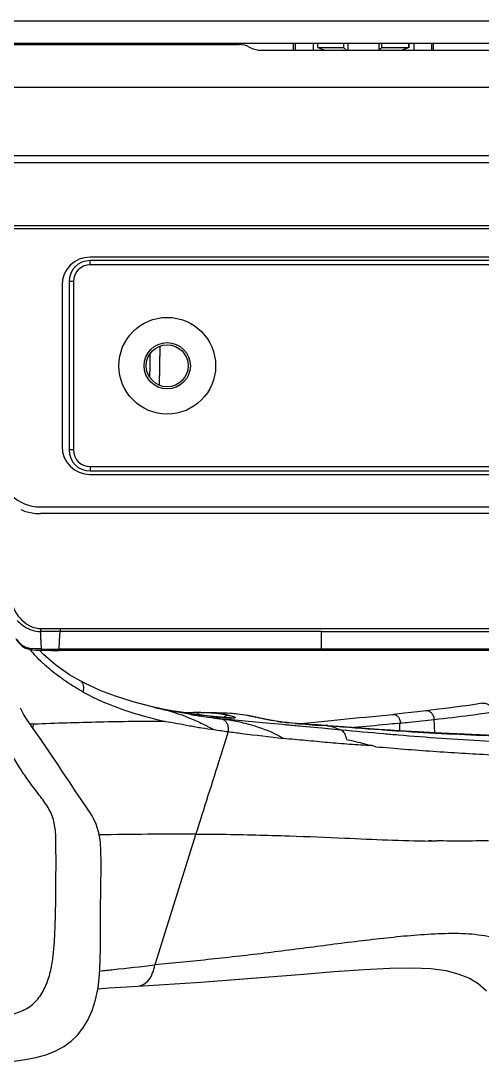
# Model space of a CAD drawing. Header units: millimetres. Extents: x -73584 to -37571, y -61249 to -50748.
# Drawn here: x -53474.7 to -53441.8, y -59255.4 to -59181.2 of the extents above; entities that cross this region are included whole.
import ezdxf

# ---------------------------------------------------------------- set-up
doc = ezdxf.new("R2010")
doc.units = ezdxf.units.MM
doc.header["$LTSCALE"] = 200
doc.layers.add('DIM', color=3, linetype='Continuous')
doc.layers.add('LAY0001_1', color=7, linetype='Continuous')

# ---------------------------------------------------------------- blocks, each defined once
blk = doc.blocks.new('12586')
at = {"color": 7, "linetype": 'Continuous'}
for p, q in [((-40121.546, -54854.821), (-39871.746, -54854.821)), ((-40121.546, -54856.421), (-39871.746, -54856.421)), ((-40121.233, -54856.521), (-40046.524, -54856.521)), ((-40042.652, -54856.921), (-40042.652, -54856.421)), ((-40042.525, -54856.421), (-40042.525, -54856.921)), ((-40041.232, -54856.421), (-40041.231, -54856.921)), ((-40040.897, -54856.729), (-40040.897, -54856.421)), ((-40039.075, -54856.421), (-40039.075, -54856.729)), ((-40038.75, -54856.921), (-40038.75, -54856.421)), ((-40036.552, -54856.421), (-40036.552, -54856.921)), ((-40036.34, -54856.729), (-40036.34, -54856.421)), ((-40034.454, -54856.421), (-40034.454, -54856.729)), ((-40034.406, -54856.729), (-40034.406, -54856.421)), ((-40034.072, -54856.421), (-40034.072, -54856.921)), ((-40032.778, -54856.921), (-40032.778, -54856.421)), ((-40032.652, -54856.921), (-40032.652, -54856.421)), ((-40045.808, -54856.69), (-40045.684, -54856.752)), ((-40044.968, -54856.921), (-40015.324, -54856.921)), ((-40040.897, -54856.729), (-40039.075, -54856.729)), ((-40040.897, -54856.729), (-40040.409, -54856.921)), ((-40038.861, -54856.921), (-40039.075, -54856.729)), ((-40036.34, -54856.729), (-40036.537, -54856.921)), ((-40036.34, -54856.729), (-40034.454, -54856.729)), ((-40034.935, -54856.921), (-40034.454, -54856.729)), ((-40034.406, -54856.729), (-40034.894, -54856.921)), ((-40069.146, -54859.55), (-39924.146, -54859.55)), ((-40069.146, -54864.421), (-39896.146, -54864.421)), ((-40370.397, -54864.921), (-39872.897, -54864.921)), ((-39996.147, -54871.671), (-40057.147, -54871.671)), ((-39996.147, -54871.921), (-40057.147, -54871.921)), ((-40057.147, -54872.231), (-40057.147, -54871.921)), ((-39996.147, -54872.231), (-40057.147, -54872.231)), ((-40058.337, -54873.421), (-40058.647, -54873.421)), ((-40058.647, -54873.421), (-40058.647, -54885.421)), ((-40058.337, -54873.421), (-40058.337, -54885.421)), ((-40059.147, -54873.671), (-40059.147, -54885.171)), ((-40052.19, -54880.809), (-40052.139, -54878.014)), ((-40052.881, -54878.586), (-40052.892, -54879.424)), ((-40052.892, -54879.424), (-40052.902, -54880.223)), ((-40058.337, -54885.421), (-40058.647, -54885.421)), ((-40057.147, -54886.611), (-39996.147, -54886.611)), ((-40057.147, -54886.611), (-40057.147, -54886.921)), ((-40057.147, -54886.921), (-39996.147, -54886.921)), ((-40057.147, -54887.171), (-39996.147, -54887.171)), ((-40060.687, -54889.487), (-39982.355, -54889.487)), ((-39983.449, -54889.966), (-40060.687, -54889.966)), ((-40060.671, -54898.153), (-40060.672, -54898.373)), ((-40059.275, -54898.375), (-40060.672, -54898.373)), ((-40059.316, -54899.012), (-40059.275, -54898.375)), ((-40059.275, -54898.156), (-40007.193, -54898.157)), ((-40059.275, -54898.156), (-40059.275, -54898.375)), ((-40040.679, -54898.375), (-40007.193, -54898.375)), ((-40040.679, -54898.375), (-40040.679, -54899.625)), ((-40059.357, -54899.622), (-40059.316, -54899.012)), ((-40059.362, -54899.705), (-40040.679, -54899.705)), ((-40040.679, -54899.625), (-40059.357, -54899.621)), ((-40007.193, -54899.626), (-40040.679, -54899.625)), ((-40040.679, -54899.705), (-40007.193, -54899.705))]:
    blk.add_line(p, q, dxfattribs=at)
for points in [[(-40052.191, -54880.809), (-40052.167, -54879.551), (-40052.139, -54878.014)], [(-40052.881, -54878.586), (-40052.892, -54879.475), (-40052.903, -54880.223)], [(-40040.679, -54898.375), (-40059.508, -54898.375), (-40059.741, -54898.375), (-40059.974, -54898.374), (-40060.207, -54898.374), (-40060.44, -54898.374), (-40060.672, -54898.373)], [(-40062.435, -54898.877), (-40062.366, -54899.001), (-40062.19, -54899.236), (-40061.982, -54899.424), (-40061.75, -54899.561), (-40061.5, -54899.638), (-40061.464, -54899.643)], [(-40061.465, -54899.643), (-40061.012, -54899.689), (-40060.61, -54899.705)], [(-40060.61, -54899.705), (-40060.499, -54899.706), (-40059.909, -54899.712), (-40059.361, -54899.713)], [(-40062.558, -54929.01), (-40061.765, -54928.901), (-40061.007, -54928.752), (-40060.29, -54928.552), (-40059.625, -54928.292), (-40059.026, -54927.966), (-40058.507, -54927.585), (-40058.054, -54927.145), (-40057.661, -54926.646), (-40057.313, -54926.074), (-40057.005, -54925.402), (-40056.755, -54924.641), (-40056.571, -54923.782), (-40056.465, -54922.857), (-40056.42, -54921.889), (-40056.409, -54920.887), (-40056.406, -54919.835), (-40056.402, -54918.812), (-40056.395, -54917.901), (-40056.387, -54917.053), (-40056.377, -54916.251), (-40056.367, -54915.489), (-40056.362, -54914.76), (-40056.371, -54914.056), (-40056.41, -54913.375), (-40056.517, -54912.72), (-40056.718, -54912.098), (-40057.008, -54911.504), (-40057.371, -54910.932), (-40057.778, -54910.357), (-40058.2, -54909.739), (-40058.624, -54909.099), (-40059.055, -54908.448), (-40059.481, -54907.806), (-40059.887, -54907.199), (-40060.276, -54906.626), (-40060.646, -54906.089), (-40060.997, -54905.587), (-40061.323, -54905.12), (-40061.623, -54904.676), (-40061.885, -54904.256), (-40062.105, -54903.828)]]:
    blk.add_lwpolyline(points, dxfattribs=at)
for radius in [3.45, 1.65, 1.5]:
    blk.add_circle((-40051.647, -54879.421), radius, dxfattribs=at)
for centre, radius, start, end in [((-40046.524, -54858.121), 1.6, 63.43495, 90), ((-40044.968, -54855.321), 1.6, 243.43495, 270), ((-40057.147, -54873.671), 2, 90, 180), ((-40057.147, -54873.421), 1.5, 90, 180), ((-40057.147, -54873.421), 1.19, 90, 180), ((-40057.147, -54885.171), 2, 180, 270), ((-40057.147, -54885.421), 1.5, 180, 270), ((-40057.147, -54885.421), 1.19, 180, 270), ((-40060.687, -54886.487), 3, 183, 270), ((-40060.686, -54886.448), 3.517, 246.54355, 262.13443), ((-40060.68, -54886.407), 3.559, 262.13115, 269.87729), ((-40059.343, -54403.301), 494.854, 269.84616, 270.00785), ((-40060.686, -54894.124), 5.486, 261.06569, 261.96295), ((-40060.638, -54893.775), 5.838, 261.97535, 264.1273), ((-40059.212, -54793.79), 105.836, 269.24437, 269.58356), ((-40059.729, -54866.406), 33.218, 269.56492, 270.28265), ((-40059.757, -54864.142), 35.482, 270.30953, 270.64509)]:
    blk.add_arc(centre, radius, start, end, dxfattribs=at)
for points, knots in [([(-40062.681, -54896.516), (-40062.6, -54896.729), (-40062.39, -54897.14), (-40061.942, -54897.668), (-40061.36, -54898.051), (-40060.9, -54898.153), (-40060.671, -54898.153)], [0, 0, 0, 0, 0.249903, 0.500141, 0.750143, 1, 1, 1, 1]), ([(-40061.966, -54897.924), (-40061.782, -54898.061), (-40061.372, -54898.289), (-40060.906, -54898.373), (-40060.672, -54898.373)], [0, 0, 0, 0, 0.494535, 1, 1, 1, 1]), ([(-40060.643, -54898.994), (-40060.646, -54898.942), (-40060.655, -54898.735), (-40060.665, -54898.528), (-40060.672, -54898.373)], [0, 0, 0, 0, 0.253624, 1, 1, 1, 1]), ([(-40062.379, -54898.904), (-40062.335, -54898.985), (-40062.134, -54899.281), (-40061.801, -54899.502), (-40061.538, -54899.543)], [0, 0, 0, 0, 0.25657, 1, 1, 1, 1]), ([(-40061.465, -54899.643), (-40061.473, -54899.642), (-40061.514, -54899.624), (-40061.53, -54899.577), (-40061.538, -54899.543)], [0, 0, 0, 0, 0.190588, 1, 1, 1, 1]), ([(-40060.607, -54899.617), (-40060.661, -54899.616), (-40060.87, -54899.612), (-40061.08, -54899.599), (-40061.235, -54899.583)], [0, 0, 0, 0, 0.253805, 1, 1, 1, 1]), ([(-40060.607, -54899.617), (-40060.611, -54899.563), (-40060.624, -54899.356), (-40060.636, -54899.148), (-40060.643, -54898.994)], [0, 0, 0, 0, 0.258328, 1, 1, 1, 1]), ([(-40060.61, -54899.704), (-40060.609, -54899.701), (-40060.61, -54899.672), (-40060.608, -54899.643), (-40060.607, -54899.617)], [0, 0, 0, 0, 0.07998, 1, 1, 1, 1]), ([(-40059.361, -54899.713), (-40059.359, -54899.712), (-40059.362, -54899.701), (-40059.358, -54899.686), (-40059.358, -54899.656), (-40059.357, -54899.634), (-40059.357, -54899.621)], [0, 0, 0, 0, 0.069285, 0.265019, 0.580184, 1, 1, 1, 1]), ([(-40069.422, -54926.043), (-40069.064, -54926.042), (-40068.346, -54926.038), (-40067.267, -54926.027), (-40066.186, -54926.007), (-40065.104, -54925.972), (-40064.026, -54925.905), (-40063.133, -54925.783), (-40062.436, -54925.6), (-40061.93, -54925.407), (-40061.457, -54925.142), (-40061.047, -54924.788), (-40060.707, -54924.369), (-40060.429, -54923.91), (-40060.21, -54923.424), (-40059.986, -54922.752), (-40059.815, -54921.877), (-40059.707, -54920.809), (-40059.647, -54919.731), (-40059.611, -54918.65), (-40059.591, -54917.569), (-40059.58, -54916.488), (-40059.576, -54915.406), (-40059.576, -54914.505), (-40059.578, -54913.785), (-40059.58, -54913.245), (-40059.598, -54912.705), (-40059.663, -54912.17), (-40059.794, -54911.647), (-40060, -54911.147), (-40060.285, -54910.685), (-40060.711, -54910.104), (-40061.261, -54909.389), (-40061.789, -54908.659), (-40062.186, -54908.058), (-40062.564, -54907.445), (-40063.012, -54906.661), (-40063.429, -54905.86), (-40063.74, -54905.209), (-40064.035, -54904.553), (-40064.291, -54903.878), (-40064.443, -54903.267), (-40064.503, -54902.912), (-40064.542, -54902.555), (-40064.558, -54902.106), (-40064.555, -54901.566), (-40064.555, -54901.024), (-40064.556, -54900.663), (-40064.556, -54900.483)], [0, 0, 0, 0, 0.031071, 0.062409, 0.09375, 0.125084, 0.156444, 0.187635, 0.203244, 0.218953, 0.234579, 0.250142, 0.265746, 0.281253, 0.296631, 0.31197, 0.342748, 0.37387, 0.405227, 0.436551, 0.467852, 0.499193, 0.53056, 0.561861, 0.577491, 0.593149, 0.608791, 0.624388, 0.639958, 0.655507, 0.671171, 0.686929, 0.718158, 0.749534, 0.765195, 0.780797, 0.812136, 0.843592, 0.859268, 0.874883, 0.906112, 0.921777, 0.929584, 0.93737, 0.952948, 0.968605, 0.984314, 1, 1, 1, 1])]:
    blk.add_open_spline(points, degree=3, knots=knots, dxfattribs=at)
blk.add_open_spline([(-40062.351, -54897.575), (-40062.234, -54897.703), (-40062.105, -54897.821), (-40061.966, -54897.924)], degree=3, dxfattribs=at)
at = {"layer": 'LAY0001_1', "color": 7, "linetype": 'Continuous'}
for p, q in [((-40060.467, -54900.003), (-40060.763, -54899.699)), ((-40059.579, -54900.764), (-40060.467, -54900.003)), ((-40057.81, -54901.916), (-40057.812, -54901.915)), ((-40053.16, -54903.629), (-40054.078, -54903.39)), ((-40052.69, -54903.751), (-40052.752, -54903.736)), ((-40052.562, -54903.78), (-40052.714, -54903.745)), ((-40052.505, -54903.792), (-40052.69, -54903.751)), ((-40052.608, -54903.77), (-40052.69, -54903.751)), ((-40052.55, -54903.783), (-40052.608, -54903.77)), ((-40052.399, -54903.815), (-40052.562, -54903.78)), ((-40052.505, -54903.794), (-40052.55, -54903.783)), ((-40052.505, -54903.792), (-40052.446, -54903.804)), ((-40052.505, -54903.793), (-40052.446, -54903.805)), ((-40052.255, -54903.844), (-40052.399, -54903.815)), ((-40052.304, -54903.834), (-40052.277, -54903.839)), ((-40052.303, -54903.834), (-40052.277, -54903.839)), ((-40051.959, -54903.901), (-40052.277, -54903.839)), ((-40052.277, -54903.839), (-40052.255, -54903.844)), ((-40033.213, -54904.027), (-40033.389, -54904.048)), ((-40049.547, -54904.288), (-40049.442, -54904.304)), ((-40049.547, -54904.289), (-40049.442, -54904.304)), ((-40049.442, -54904.304), (-40049.468, -54904.299)), ((-40049.247, -54904.15), (-40048.964, -54904.156)), ((-40048.995, -54904.364), (-40049.145, -54904.344)), ((-40048.995, -54904.364), (-40049.144, -54904.344)), ((-40048.845, -54904.383), (-40048.995, -54904.364)), ((-40048.844, -54904.384), (-40048.995, -54904.364)), ((-40048.601, -54904.167), (-40048.964, -54904.156)), ((-40048.545, -54904.422), (-40048.845, -54904.383)), ((-40048.125, -54904.179), (-40048.601, -54904.167)), ((-40048.463, -54904.513), (-40048.595, -54904.494)), ((-40048.463, -54904.513), (-40048.594, -54904.494)), ((-40048.583, -54904.415), (-40048.542, -54904.422)), ((-40047.945, -54904.475), (-40048.542, -54904.422)), ((-40048.145, -54904.458), (-40048.542, -54904.422)), ((-40047.699, -54904.186), (-40048.125, -54904.179)), ((-40047.543, -54904.511), (-40047.945, -54904.475)), ((-40046.335, -54904.731), (-40047.828, -54904.587)), ((-40047.405, -54904.628), (-40047.828, -54904.587)), ((-40047.505, -54904.645), (-40047.704, -54904.618)), ((-40047.671, -54904.622), (-40047.704, -54904.618)), ((-40047.673, -54904.187), (-40047.697, -54904.186)), ((-40047.131, -54904.21), (-40047.673, -54904.187)), ((-40047.638, -54904.627), (-40047.671, -54904.622)), ((-40047.341, -54904.529), (-40047.543, -54904.511)), ((-40047.34, -54904.529), (-40047.542, -54904.511)), ((-40047.075, -54904.66), (-40047.405, -54904.628)), ((-40047.34, -54904.529), (-40047.394, -54904.519)), ((-40045.356, -54904.825), (-40047.075, -54904.66)), ((-40044.866, -54904.872), (-40046.335, -54904.731)), ((-40045.387, -54904.474), (-40045.325, -54904.483)), ((-40040.4, -54904.776), (-40042.098, -54904.945)), ((-40037.731, -54904.508), (-40040.4, -54904.776)), ((-40037.731, -54904.508), (-40035.565, -54904.285)), ((-40032.563, -54905.598), (-40032.601, -54904.645)), ((-40061.232, -54905.251), (-40061.15, -54904.986)), ((-40061.232, -54905.251), (-40061.15, -54904.986)), ((-40044.866, -54904.872), (-40045.356, -54904.825)), ((-40043.422, -54905.01), (-40044.866, -54904.872)), ((-40043.423, -54905.01), (-40044.866, -54904.872)), ((-40043.117, -54905.039), (-40043.423, -54905.01)), ((-40042.006, -54905.144), (-40043.422, -54905.01)), ((-40040.618, -54905.274), (-40043.117, -54905.039)), ((-40043.02, -54904.887), (-40043.1, -54904.869)), ((-40042.527, -54904.925), (-40043.02, -54904.887)), ((-40042.527, -54904.925), (-40043.019, -54904.887)), ((-40040.617, -54905.274), (-40042.006, -54905.144)), ((-40040.214, -54905.311), (-40040.618, -54905.274)), ((-40039.253, -54905.399), (-40040.617, -54905.274)), ((-40040.092, -54905.108), (-40040.576, -54905.073)), ((-40040.193, -54905.101), (-40040.575, -54905.074)), ((-40039.253, -54905.399), (-40040.214, -54905.311)), ((-40040.091, -54905.108), (-40040.193, -54905.101)), ((-40040.192, -54905.083), (-40040.188, -54905.084)), ((-40040.188, -54905.084), (-40040.092, -54905.108)), ((-40035.065, -54904.914), (-40035.211, -54904.928)), ((-40035.043, -54905.483), (-40035.167, -54905.475)), ((-40035.043, -54905.483), (-40035.167, -54905.475)), ((-40033.745, -54905.535), (-40035.165, -54905.447)), ((-40049.603, -54912.807), (-40052.536, -54922.147)), ((-40033.024, -54913.292), (-40033.013, -54913.291)), ((-40029.468, -54923.478), (-40028.88, -54923.989))]:
    blk.add_line(p, q, dxfattribs=at)
for points in [[(-40057.81, -54901.916), (-40058.604, -54901.451), (-40059.579, -54900.764)], [(-40052.69, -54903.751), (-40054.078, -54903.39), (-40055.337, -54902.992), (-40056.38, -54902.595), (-40057.294, -54902.182), (-40057.812, -54901.915)], [(-40049.468, -54904.299), (-40049.918, -54904.236), (-40050.631, -54904.128), (-40051.312, -54904.017), (-40051.959, -54903.901)], [(-40030.133, -54903.634), (-40030.816, -54903.729), (-40031.605, -54903.833), (-40032.486, -54903.942), (-40033.214, -54904.028)], [(-40029.188, -54903.489), (-40029.566, -54903.55), (-40030.133, -54903.634)], [(-40049.978, -54904.158), (-40050.181, -54904.163), (-40050.369, -54904.168)], [(-40049.588, -54904.151), (-40049.78, -54904.153), (-40049.978, -54904.158)], [(-40049.254, -54904.15), (-40049.413, -54904.149), (-40049.588, -54904.151)], [(-40048.583, -54904.415), (-40048.806, -54904.387), (-40049.054, -54904.355), (-40049.292, -54904.323), (-40049.469, -54904.299)], [(-40048.542, -54904.422), (-40048.693, -54904.403), (-40048.844, -54904.384)], [(-40047.385, -54904.52), (-40047.743, -54904.489), (-40048.054, -54904.461), (-40048.358, -54904.435), (-40048.597, -54904.413)], [(-40047.542, -54904.511), (-40047.744, -54904.493), (-40048.145, -54904.458)], [(-40047.504, -54904.645), (-40047.571, -54904.636), (-40047.605, -54904.631)], [(-40047.062, -54904.532), (-40047.064, -54904.532), (-40047.083, -54904.533), (-40047.118, -54904.534), (-40047.167, -54904.533), (-40047.228, -54904.53), (-40047.302, -54904.526), (-40047.385, -54904.52)], [(-40045.323, -54904.484), (-40045.754, -54904.392), (-40046.452, -54904.278), (-40047.131, -54904.21)], [(-40043.1, -54904.869), (-40043.175, -54904.863), (-40043.289, -54904.852), (-40043.416, -54904.837), (-40043.555, -54904.818), (-40043.706, -54904.795), (-40043.867, -54904.77), (-40044.036, -54904.741), (-40044.211, -54904.71), (-40044.389, -54904.677), (-40044.567, -54904.642), (-40044.743, -54904.607), (-40044.913, -54904.572), (-40045.074, -54904.538), (-40045.219, -54904.507), (-40045.325, -54904.483)], [(-40033.389, -54904.048), (-40033.806, -54904.095), (-40034.258, -54904.145), (-40034.746, -54904.197), (-40035.27, -54904.253), (-40035.565, -54904.285)], [(-40040.192, -54905.083), (-40040.408, -54905.068), (-40040.946, -54905.03), (-40041.512, -54904.989), (-40042.105, -54904.945), (-40042.726, -54904.898), (-40043.1, -54904.869)], [(-40035.165, -54905.447), (-40035.71, -54905.412), (-40036.587, -54905.353), (-40037.5, -54905.289), (-40038.45, -54905.219), (-40039.436, -54905.143), (-40040.188, -54905.084)], [(-40026.09, -54905.829), (-40027.317, -54905.801), (-40028.871, -54905.755), (-40030.461, -54905.696), (-40032.086, -54905.623), (-40033.745, -54905.535)], [(-40042.21, -54922.824), (-40039.735, -54922.625), (-40037.601, -54922.475), (-40035.763, -54922.38), (-40034.174, -54922.351), (-40032.847, -54922.404), (-40031.753, -54922.552), (-40030.844, -54922.796), (-40030.102, -54923.099), (-40029.468, -54923.478)], [(-40042.209, -54922.824), (-40039.734, -54922.625), (-40037.6, -54922.475), (-40035.762, -54922.38), (-40034.172, -54922.351), (-40032.845, -54922.404), (-40031.753, -54922.552), (-40030.845, -54922.796), (-40030.102, -54923.099), (-40029.468, -54923.478)], [(-40053.745, -54923.654), (-40049.245, -54923.365), (-40045.292, -54923.076)], [(-40049.245, -54923.365), (-40045.293, -54923.076), (-40042.209, -54922.824)], [(-40056.584, -54923.844), (-40055.783, -54923.788), (-40053.741, -54923.654)]]:
    blk.add_lwpolyline(points, dxfattribs=at)
for centre, radius, start, end in [((-40050.958, -54890.39), 13.992, 221.40553, 221.61192), ((-40050.775, -54890.334), 14.167, 221.28814, 223.58919), ((-40045.087, -54871.3), 33.329, 257.14036, 257.54012), ((-40045.641, -54870.286), 34.203, 258.52268, 258.76662), ((-40044.896, -54870.437), 34.214, 257.53968, 257.82843), ((-40045.361, -54868.872), 35.645, 258.84663, 259.08819), ((-40044.529, -54864.476), 40.119, 259.11026, 260.37883), ((-40043.554, -54858.827), 45.851, 260.35676, 260.53976), ((-40041.307, -54844.906), 59.952, 260.60896, 262.10061), ((-40040.255, -54845.168), 59.908, 260.68332, 261.14301), ((-40039.224, -54838.579), 66.578, 261.13962, 261.37054), ((-40039.526, -54831.847), 73.133, 262.20906, 262.44315), ((-40037.702, -54828.492), 76.779, 261.37734, 261.84408), ((-40049.337, -54914.78), 10.631, 85.83134, 87.98919), ((-40049.356, -54915.05), 10.901, 84.96658, 85.83638), ((-40054.578, -54932.355), 28.577, 77.56085, 77.80656), ((-40033.425, -54798.393), 107.18, 261.93438, 262.34408), ((-40053.403, -54927.074), 23.167, 76.67038, 77.58425), ((-40049.369, -54915.199), 11.051, 84.30183, 84.967), ((-40049.394, -54915.447), 11.3, 82.5961, 84.29782), ((-40052.119, -54921.639), 17.582, 75.87941, 76.65929), ((-40049.444, -54915.829), 11.686, 80.92337, 82.59583), ((-40047.837, -54914.234), 10.048, 87.35908, 89.06316), ((-40047.179, -54904.929), 0.609, 129.6911, 134.915), ((-40049.499, -54916.179), 12.04, 79.76956, 80.92568), ((-40050.395, -54922.856), 18.44, 80.71045, 80.97992), ((-40050.303, -54922.299), 17.875, 79.65752, 80.71446), ((-40049.538, -54916.395), 12.26, 79.28681, 79.77153), ((-40039.768, -54879.288), 25.805, 257.42305, 257.55928), ((-40032.109, -54799.571), 107.024, 261.29794, 261.83514), ((-40009.534, -54483.516), 422.699, 265.52327, 265.78863), ((-40046.859, -54925.992), 21.953, 71.66591, 72.04673), ((-40046.974, -54926.341), 22.32, 70.90976, 71.66485), ((-40047.184, -54926.945), 22.96, 69.79002, 70.90794), ((-40046.889, -54905.074), 11.826, 358.16111, 0.77657), ((-40044.191, -54933.19), 27.616, 74.43722, 75.04702)]:
    blk.add_arc(centre, radius, start, end, dxfattribs=at)
for points, knots in [([(-40060.364, -54900.759), (-40060.422, -54900.707), (-40060.652, -54900.494), (-40060.874, -54900.273), (-40061.036, -54900.102)], [0, 0, 0, 0, 0.248246, 1, 1, 1, 1]), ([(-40058.398, -54902.238), (-40058.741, -54902.019), (-40059.418, -54901.554), (-40060.057, -54901.037), (-40060.364, -54900.759)], [0, 0, 0, 0, 0.495551, 1, 1, 1, 1]), ([(-40057.649, -54902.687), (-40057.712, -54902.651), (-40057.965, -54902.506), (-40058.214, -54902.355), (-40058.398, -54902.238)], [0, 0, 0, 0, 0.248921, 1, 1, 1, 1]), ([(-40057.649, -54902.687), (-40057.625, -54902.61), (-40057.592, -54902.456), (-40057.597, -54902.23), (-40057.666, -54902.035), (-40057.76, -54901.944), (-40057.81, -54901.916)], [0, 0, 0, 0, 0.283573, 0.5564, 0.795559, 1, 1, 1, 1]), ([(-40057.649, -54902.687), (-40056.728, -54903.192), (-40054.805, -54904.005), (-40052.799, -54904.552), (-40051.799, -54904.775)], [0, 0, 0, 0, 0.506445, 1, 1, 1, 1]), ([(-40052.11, -54903.881), (-40051.929, -54903.921), (-40051.221, -54904.095), (-40050.528, -54904.334), (-40050.024, -54904.543)], [0, 0, 0, 0, 0.252719, 1, 1, 1, 1]), ([(-40032.601, -54904.645), (-40032.609, -54904.553), (-40032.653, -54904.382), (-40032.793, -54904.176), (-40032.985, -54904.042), (-40033.139, -54904.019), (-40033.214, -54904.028)], [0, 0, 0, 0, 0.287259, 0.538064, 0.764657, 1, 1, 1, 1]), ([(-40029.188, -54903.489), (-40029.097, -54903.474), (-40028.914, -54903.485), (-40028.675, -54903.61), (-40028.5, -54903.819), (-40028.448, -54904), (-40028.442, -54904.095)], [0, 0, 0, 0, 0.258223, 0.493174, 0.734383, 1, 1, 1, 1]), ([(-40051.799, -54904.775), (-40053.352, -54904.782), (-40055.687, -54904.809), (-40058.804, -54904.893), (-40060.367, -54904.949), (-40061.149, -54904.983)], [0, 0, 0, 0, 0.498252, 0.748943, 1, 1, 1, 1]), ([(-40051.799, -54904.775), (-40051.507, -54904.821), (-40050.922, -54904.916), (-40050.195, -54905.058), (-40049.614, -54905.169), (-40049.032, -54905.266), (-40048.594, -54905.326), (-40048.302, -54905.365)], [0, 0, 0, 0, 0.250619, 0.50101, 0.626023, 0.750835, 1, 1, 1, 1]), ([(-40050.024, -54904.543), (-40049.723, -54904.668), (-40049.146, -54904.932), (-40048.584, -54905.226), (-40048.31, -54905.367)], [0, 0, 0, 0, 0.514244, 1, 1, 1, 1]), ([(-40049.254, -54904.15), (-40049.31, -54904.149), (-40049.424, -54904.175), (-40049.517, -54904.244), (-40049.557, -54904.285)], [0, 0, 0, 0, 0.495033, 1, 1, 1, 1]), ([(-40047.829, -54904.588), (-40047.818, -54904.592), (-40047.79, -54904.597), (-40047.736, -54904.607), (-40047.665, -54904.619), (-40047.584, -54904.632), (-40047.531, -54904.641), (-40047.504, -54904.645)], [0, 0, 0, 0, 0.113805, 0.249183, 0.508556, 0.758347, 1, 1, 1, 1]), ([(-40047.704, -54904.618), (-40047.635, -54904.639), (-40047.499, -54904.726), (-40047.365, -54904.941), (-40047.295, -54905.213), (-40047.296, -54905.41), (-40047.308, -54905.51)], [0, 0, 0, 0, 0.205988, 0.4421, 0.710845, 1, 1, 1, 1]), ([(-40047.259, -54904.349), (-40047.314, -54904.346), (-40047.428, -54904.365), (-40047.525, -54904.425), (-40047.568, -54904.461)], [0, 0, 0, 0, 0.496424, 1, 1, 1, 1]), ([(-40045.387, -54904.474), (-40045.551, -54904.437), (-40046.206, -54904.3), (-40046.873, -54904.219), (-40047.374, -54904.196)], [0, 0, 0, 0, 0.251296, 1, 1, 1, 1]), ([(-40047.166, -54904.541), (-40047.18, -54904.54), (-40047.238, -54904.537), (-40047.296, -54904.533), (-40047.34, -54904.529)], [0, 0, 0, 0, 0.234634, 1, 1, 1, 1]), ([(-40047.259, -54904.349), (-40047.197, -54904.361), (-40047.087, -54904.384), (-40046.959, -54904.419), (-40046.882, -54904.446), (-40046.841, -54904.464), (-40046.814, -54904.48), (-40046.796, -54904.495), (-40046.795, -54904.514), (-40046.814, -54904.526), (-40046.842, -54904.534), (-40046.883, -54904.541), (-40046.936, -54904.545), (-40047.032, -54904.547), (-40047.11, -54904.544), (-40047.166, -54904.541)], [0, 0, 0, 0, 0.216555, 0.383877, 0.447678, 0.497732, 0.53397, 0.55726, 0.572688, 0.592956, 0.62556, 0.672309, 0.733413, 0.808687, 1, 1, 1, 1]), ([(-40043.361, -54906.005), (-40043.915, -54905.671), (-40044.827, -54905.276), (-40046.1, -54904.916), (-40046.76, -54904.775), (-40047.094, -54904.715)], [0, 0, 0, 0, 0.48948, 0.743732, 1, 1, 1, 1]), ([(-40044.732, -54904.614), (-40044.785, -54904.603), (-40044.984, -54904.562), (-40045.182, -54904.52), (-40045.327, -54904.488)], [0, 0, 0, 0, 0.268626, 1, 1, 1, 1]), ([(-40043.491, -54904.834), (-40043.592, -54904.819), (-40044.007, -54904.755), (-40044.42, -54904.677), (-40044.732, -54904.614)], [0, 0, 0, 0, 0.24297, 1, 1, 1, 1]), ([(-40035.565, -54904.285), (-40035.497, -54904.278), (-40035.357, -54904.304), (-40035.185, -54904.439), (-40035.059, -54904.643), (-40035.018, -54904.81), (-40035.011, -54904.9)], [0, 0, 0, 0, 0.223379, 0.445188, 0.701726, 1, 1, 1, 1]), ([(-40035.007, -54904.9), (-40034.795, -54904.878), (-40033.993, -54904.796), (-40033.191, -54904.711), (-40032.601, -54904.645)], [0, 0, 0, 0, 0.263524, 1, 1, 1, 1]), ([(-40032.601, -54904.645), (-40031.741, -54904.548), (-40030.353, -54904.381), (-40028.967, -54904.184), (-40028.442, -54904.095)], [0, 0, 0, 0, 0.618773, 1, 1, 1, 1]), ([(-40061.15, -54904.986), (-40061.171, -54904.98), (-40061.217, -54904.984), (-40061.283, -54904.981), (-40061.35, -54904.981), (-40061.394, -54904.981), (-40061.417, -54904.981)], [0, 0, 0, 0, 0.249945, 0.500012, 0.749775, 1, 1, 1, 1]), ([(-40047.306, -54905.511), (-40047.497, -54906.119), (-40048.262, -54908.552), (-40049.026, -54910.984), (-40049.599, -54912.809)], [0, 0, 0, 0, 0.249893, 1, 1, 1, 1]), ([(-40047.307, -54905.505), (-40046.978, -54905.549), (-40045.663, -54905.719), (-40044.346, -54905.877), (-40043.361, -54906.005)], [0, 0, 0, 0, 0.25032, 1, 1, 1, 1]), ([(-40043.249, -54904.864), (-40043.269, -54904.862), (-40043.35, -54904.853), (-40043.43, -54904.842), (-40043.491, -54904.834)], [0, 0, 0, 0, 0.241711, 1, 1, 1, 1]), ([(-40043.02, -54904.887), (-40043.038, -54904.885), (-40043.115, -54904.879), (-40043.191, -54904.871), (-40043.249, -54904.864)], [0, 0, 0, 0, 0.23701, 1, 1, 1, 1]), ([(-40035.167, -54905.475), (-40035.577, -54905.448), (-40037.219, -54905.335), (-40038.861, -54905.209), (-40040.092, -54905.108)], [0, 0, 0, 0, 0.249601, 1, 1, 1, 1]), ([(-40035.19, -54905.759), (-40035.529, -54905.731), (-40036.883, -54905.616), (-40038.237, -54905.493), (-40039.253, -54905.398)], [0, 0, 0, 0, 0.249578, 1, 1, 1, 1]), ([(-40038.85, -54906.067), (-40038.872, -54905.923), (-40038.951, -54905.661), (-40039.145, -54905.453), (-40039.253, -54905.399)], [0, 0, 0, 0, 0.545457, 1, 1, 1, 1]), ([(-40035.211, -54904.928), (-40035.465, -54904.952), (-40036.508, -54905.052), (-40037.552, -54905.151), (-40038.342, -54905.226)], [0, 0, 0, 0, 0.242989, 1, 1, 1, 1]), ([(-40035.043, -54905.483), (-40035.053, -54905.478), (-40035.091, -54905.459), (-40035.134, -54905.449), (-40035.165, -54905.447)], [0, 0, 0, 0, 0.257616, 1, 1, 1, 1]), ([(-40035.011, -54904.9), (-40035.016, -54904.9), (-40035.025, -54904.9), (-40035.039, -54904.907), (-40035.056, -54904.897), (-40035.063, -54904.909), (-40035.065, -54904.914)], [0, 0, 0, 0, 0.238534, 0.478605, 0.724232, 1, 1, 1, 1]), ([(-40026.091, -54905.882), (-40026.831, -54905.865), (-40029.817, -54905.781), (-40032.802, -54905.634), (-40035.043, -54905.483)], [0, 0, 0, 0, 0.24801, 1, 1, 1, 1]), ([(-40037.064, -54906.509), (-40037.589, -54906.483), (-40038.64, -54906.427), (-40040.213, -54906.294), (-40041.786, -54906.144), (-40042.836, -54906.052), (-40043.361, -54906.005)], [0, 0, 0, 0, 0.249733, 0.499599, 0.749727, 1, 1, 1, 1]), ([(-40038.85, -54906.067), (-40038.699, -54906.101), (-40038.102, -54906.239), (-40037.507, -54906.39), (-40037.064, -54906.509)], [0, 0, 0, 0, 0.252122, 1, 1, 1, 1]), ([(-40012.081, -54906.647), (-40012.269, -54906.653), (-40012.651, -54906.658), (-40013.237, -54906.646), (-40013.846, -54906.626), (-40014.476, -54906.608), (-40015.124, -54906.596), (-40016.016, -54906.576), (-40017.161, -54906.55), (-40018.561, -54906.524), (-40020.487, -54906.492), (-40022.949, -54906.44), (-40025.956, -54906.342), (-40029.012, -54906.198), (-40032.096, -54906.005), (-40034.158, -54905.845), (-40035.19, -54905.759)], [0, 0, 0, 0, 0.024281, 0.04962, 0.075987, 0.103282, 0.131333, 0.160044, 0.219088, 0.279777, 0.341704, 0.468828, 0.599266, 0.731824, 0.865591, 1, 1, 1, 1]), ([(-40036.781, -54906.586), (-40035.417, -54906.699), (-40032.696, -54906.917), (-40028.628, -54907.168), (-40024.612, -54907.331), (-40021.955, -54907.377), (-40020.644, -54907.394)], [0, 0, 0, 0, 0.254026, 0.506775, 0.756517, 1, 1, 1, 1]), ([(-40056.495, -54912.851), (-40055.345, -54912.828), (-40053.048, -54912.801), (-40050.751, -54912.799), (-40049.603, -54912.807)], [0, 0, 0, 0, 0.500471, 1, 1, 1, 1]), ([(-40049.604, -54912.81), (-40049.444, -54912.81), (-40048.814, -54912.814), (-40048.183, -54912.82), (-40047.713, -54912.827)], [0, 0, 0, 0, 0.253248, 1, 1, 1, 1]), ([(-40047.713, -54912.827), (-40046.127, -54912.849), (-40043.214, -54912.924), (-40038.276, -54913.126), (-40034.922, -54913.284), (-40032.894, -54913.312)], [0, 0, 0, 0, 0.320854, 0.589532, 1, 1, 1, 1]), ([(-40032.413, -54913.299), (-40032.512, -54913.324), (-40032.721, -54913.315), (-40032.922, -54913.294), (-40033.024, -54913.292)], [0, 0, 0, 0, 0.500806, 1, 1, 1, 1]), ([(-40033.013, -54913.291), (-40032.914, -54913.28), (-40032.763, -54913.295), (-40032.563, -54913.294), (-40032.463, -54913.298), (-40032.413, -54913.299)], [0, 0, 0, 0, 0.500124, 0.750128, 1, 1, 1, 1]), ([(-40028.727, -54913.294), (-40029.033, -54913.3), (-40029.647, -54913.306), (-40030.567, -54913.322), (-40031.49, -54913.325), (-40032.105, -54913.302), (-40032.413, -54913.299)], [0, 0, 0, 0, 0.249317, 0.499157, 0.74936, 1, 1, 1, 1]), ([(-40023.28, -54923.819), (-40023.524, -54923.363), (-40024.169, -54922.46), (-40025.278, -54921.604), (-40026.281, -54921.02), (-40027.078, -54920.643), (-40027.912, -54920.336), (-40029.092, -54920.03), (-40030.336, -54919.91), (-40031.603, -54919.907), (-40032.902, -54919.953), (-40034.538, -54920.074), (-40037.174, -54920.35), (-40039.821, -54920.685), (-40042.479, -54921.033), (-40045.151, -54921.37), (-40048.503, -54921.75), (-40051.19, -54922.019), (-40052.536, -54922.147)], [0, 0, 0, 0, 0.050547, 0.106754, 0.135401, 0.163955, 0.192744, 0.222046, 0.282836, 0.314177, 0.345857, 0.409786, 0.47434, 0.604801, 0.670452, 0.736207, 0.867888, 1, 1, 1, 1]), ([(-40056.453, -54922.58), (-40056.128, -54922.545), (-40054.822, -54922.401), (-40053.516, -54922.257), (-40052.536, -54922.147)], [0, 0, 0, 0, 0.249306, 1, 1, 1, 1]), ([(-40053.741, -54923.654), (-40053.668, -54923.649), (-40053.52, -54923.623), (-40053.232, -54923.497), (-40052.92, -54923.196), (-40052.657, -54922.716), (-40052.562, -54922.343), (-40052.536, -54922.147)], [0, 0, 0, 0, 0.106174, 0.214843, 0.450321, 0.714945, 1, 1, 1, 1])]:
    blk.add_open_spline(points, degree=3, knots=knots, dxfattribs=at)
blk.add_open_spline([(-40049.953, -54904.286), (-40050.675, -54904.168), (-40051.395, -54904.035), (-40052.11, -54903.881)], degree=3, dxfattribs=at)
blk = doc.blocks.new('23-D1020-B_EXTRUSION-MAIN-BODY_BASESTAND-0_5m_Absen-PL__363', base_point=(418.75, -61.98))
at = {"color": 7, "linetype": 'Continuous'}
for p, q in [((892.007, 18.02), (441.246, 18.02)), ((892.007, 17.82), (441.246, 17.82))]:
    blk.add_line(p, q, dxfattribs=at)
blk = doc.blocks.new('Top1', base_point=(668.75, -75.52))
blk.add_blockref('23-D1020-B_EXTRUSION-MAIN-BODY_BASESTAND-0_5m_Absen-PL__363', (418.75, -61.98))
blk = doc.blocks.new('*U1115')
at = {"xscale": -1, "rotation": 359.9999999999976}
blk.add_blockref('Top1', (0, -53.713), dxfattribs=at)
at = {"layer": 'DIM', "color": 0}
blk.add_blockref('12586', (40121.647, 54909.248), dxfattribs=at)
blk = doc.blocks.new('*U1116')
at = {"layer": 'DIM', "color": 0, "linetype": 'ByBlock', "lineweight": -2, "transparency": 16777216}
blk.add_blockref('*U1115', (1000, 0), dxfattribs=at)

msp = doc.modelspace()

# ---------------------------------------------------------------- block references
at = {"layer": 'DIM', "color": 0}
msp.add_blockref('*U1116', (-54534.278, -59235.614), dxfattribs=at)

doc.saveas('drawing.dxf')
